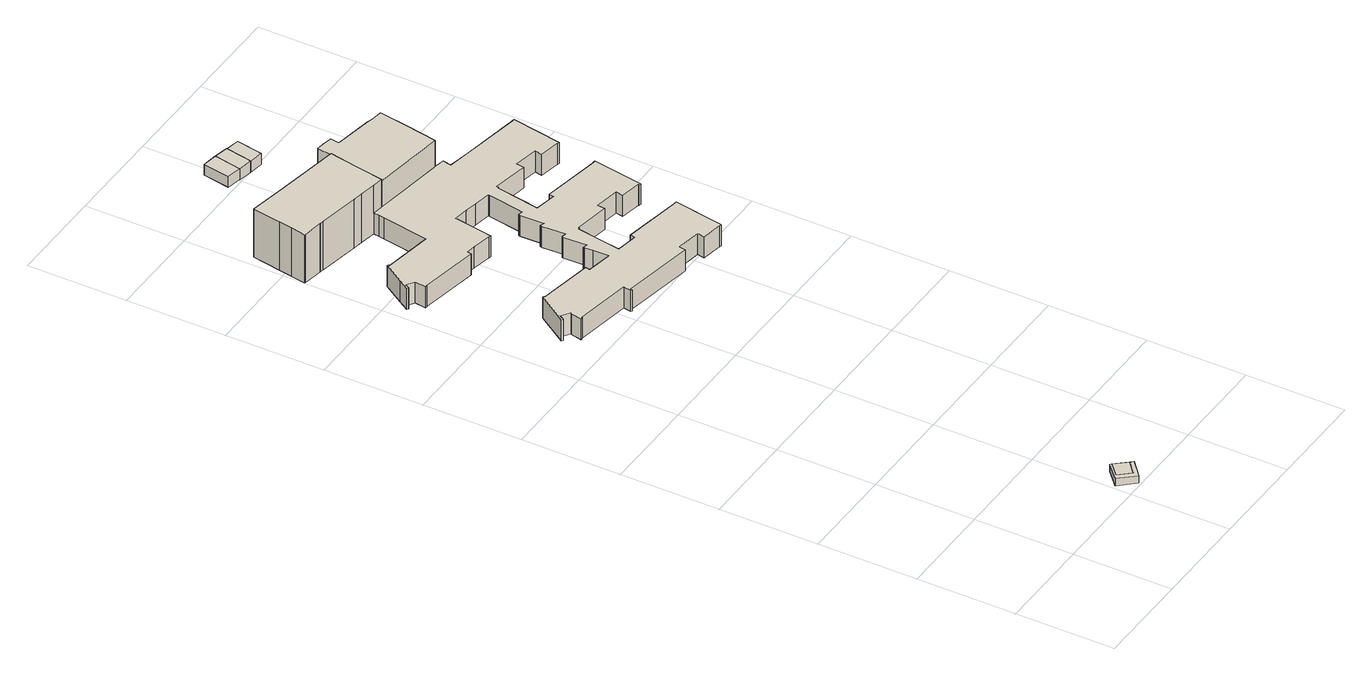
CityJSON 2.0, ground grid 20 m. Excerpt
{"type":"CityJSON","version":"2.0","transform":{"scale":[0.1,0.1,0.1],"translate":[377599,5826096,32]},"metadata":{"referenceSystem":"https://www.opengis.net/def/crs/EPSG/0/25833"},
"CityObjects":{
"building1":{"type":"Building","attributes":{"Gemeindeschluessel":"11000005","BezugspunktDach":"2200","function":"51009_1610","measuredHeight":1.69,"storeysAboveGround":0},"address":[{"country":"Germany","locality":"Berlin"}],"geometry":[{"type":"Solid","lod":"1","boundaries":[[[[0,1,2,3,4,5,6,7]],[[8,9,10,11,12,13,14,15]],[[8,15,7,6]],[[9,8,6,5]],[[10,9,5,4]],[[11,10,4,3]],[[12,11,3,2]],[[13,12,2,1]],[[14,13,1,0]],[[15,14,0,7]]]]}]},
"building2":{"type":"Building","attributes":{"Gemeindeschluessel":"11000005","BezugspunktDach":"2200","function":"31001_1000","measuredHeight":1.65,"storeysAboveGround":1},"address":[{"country":"Germany","locality":"Berlin","thoroughfareNumber":"26 (52)","thoroughfareName":"Schönwalder Allee"}],"geometry":[{"type":"Solid","lod":"1","boundaries":[[[[3,2,5,4]],[[9,12,11,10]],[[9,10,4,5]],[[12,9,5,2]],[[11,12,2,3]],[[10,11,3,4]]]]}]},
"building3":{"type":"Building","attributes":{"Gemeindeschluessel":"11000005","function":"31001_3065"},"address":[{"country":"Germany","locality":"Berlin","thoroughfareNumber":"26 (143)","thoroughfareName":"Schönwalder Allee"}],"children":["building3-1","building3-2","building3-3"]},
"building3-1":{"type":"BuildingPart","attributes":{"BezugspunktDach":"2200","measuredHeight":11.34,"storeysAboveGround":2},"parents":["building3"],"geometry":[{"type":"MultiSurface","lod":"1","boundaries":[[[16,17,18,19,20,21,22,23,24,25,26,27,28,29,30]],[[31,32,33,34,35,36,37,38,39,40,41,42,43,44,45]],[[31,45,30,29]],[[32,31,29,28]],[[33,32,28,27]],[[34,33,27,26]],[[35,34,26,25]],[[46,47,48,47,49,50,25,24]],[[37,51,46,36,24,23]],[[52,53,23,22]],[[39,38,22,21]],[[40,39,21,20]],[[41,40,20,19]],[[42,41,19,18]],[[43,42,18,17]],[[44,43,17,16]],[[45,44,16,30]],[[36,48,47,46]],[[35,50,49,47,48]],[[36,46,51,37]],[[38,37,53,52]]]}]},
"building3-2":{"type":"BuildingPart","attributes":{"BezugspunktDach":"2200","measuredHeight":11.35,"storeysAboveGround":2},"parents":["building3"],"geometry":[{"type":"MultiSurface","lod":"1","boundaries":[[[54,55,56,57,58,59,60,61,62,63,64,49,47,51]],[[48,35,65,66,67,68,69,70,71,72,73,74,75,37]],[[65,35,49,64]],[[66,65,64,63]],[[67,66,63,62]],[[68,67,62,61]],[[69,68,61,60]],[[70,69,60,59]],[[71,70,59,58]],[[72,71,58,57]],[[73,72,57,56]],[[74,73,56,55]],[[75,74,55,54]],[[37,75,37,53,76,54,51]],[[48,36,46,47]],[[37,51,46,36]],[[35,48,47,49]],[[76,53,37,75]]]}]},
"building3-3":{"type":"BuildingPart","attributes":{"BezugspunktDach":"2200","measuredHeight":4.57,"storeysAboveGround":2},"parents":["building3"],"geometry":[{"type":"MultiSurface","lod":"1","boundaries":[[[77,78,79,80,81,82,83,84,85,86,87,88,89,90,91,92,93,94,95,96,97,98,99,100,101,102,103,104,105,106,107,108,109,110,111,112,113,114,115,116,117,118,119,120,121,122,123,124,125,126,127,128,129,130,131,132,133,134,135,136,137,138,139,140,141,142,143,144,145,146,147,148,149,150,151,152,153,154,155,156,157,158,159,160,161,162,163,164,165,166,167,168,169,170,171,172,173,174,175,176,177,178,179,76,52,180,181,182,183,184,185,186,187]],[[188,189,190,191,192,193,194,38,75,195,196,197,198,199,200,201,202,203,204,205,206,207,208,209,210,211,212,213,214,215,216,217,218,219,220,221,222,223,224,225,226,227,228,229,230,231,232,233,234,235,236,237,238,239,240,241,242,243,244,245,246,247,248,249,250,251,252,253,254,255,256,257,258,259,260,261,262,263,264,265,266,267,268,269,270,271,272,273,274,275,276,277,278,279,280,281,282,283,284,285,286,287,288,289,290,291,292,293,294,295,296,297,298]],[[188,298,187,186]],[[189,188,186,185]],[[190,189,185,184]],[[191,190,184,183]],[[192,191,183,182]],[[193,192,182,181]],[[194,193,181,180]],[[38,194,180,52]],[[195,75,76,179]],[[196,195,179,178]],[[197,196,178,177]],[[198,197,177,176]],[[199,198,176,175]],[[200,199,175,174]],[[201,200,174,173]],[[202,201,173,172]],[[203,202,172,171]],[[204,203,171,170]],[[205,204,170,169]],[[206,205,169,168]],[[207,206,168,167]],[[208,207,167,166]],[[209,208,166,165]],[[210,209,165,164]],[[211,210,164,163]],[[212,211,163,162]],[[213,212,162,161]],[[214,213,161,160]],[[215,214,160,159]],[[216,215,159,158]],[[217,216,158,157]],[[218,217,157,156]],[[219,218,156,155]],[[220,219,155,154]],[[221,220,154,153]],[[222,221,153,152]],[[223,222,152,151]],[[224,223,151,150]],[[225,224,150,149]],[[226,225,149,148]],[[227,226,148,147]],[[228,227,147,146]],[[229,228,146,145]],[[230,229,145,144]],[[231,230,144,143]],[[232,231,143,142]],[[233,232,142,141]],[[234,233,141,140]],[[235,234,140,139]],[[236,235,139,138]],[[237,236,138,137]],[[238,237,137,136]],[[239,238,136,135]],[[240,239,135,134]],[[241,240,134,133]],[[242,241,133,132]],[[243,242,132,131]],[[244,243,131,130]],[[245,244,130,129]],[[246,245,129,128]],[[247,246,128,127]],[[248,247,127,126]],[[249,248,126,125]],[[250,249,125,124]],[[251,250,124,123]],[[252,251,123,122]],[[253,252,122,121]],[[254,253,121,120]],[[255,254,120,119]],[[256,255,119,118]],[[257,256,118,117]],[[258,257,117,116]],[[259,258,116,115]],[[260,259,115,114]],[[261,260,114,113]],[[262,261,113,112]],[[263,262,112,111]],[[264,263,111,110]],[[265,264,110,109]],[[266,265,109,108]],[[267,266,108,107]],[[268,267,107,106]],[[269,268,106,105]],[[270,269,105,104]],[[271,270,104,103]],[[272,271,103,102]],[[273,272,102,101]],[[274,273,101,100]],[[275,274,100,99]],[[276,275,99,98]],[[277,276,98,97]],[[278,277,97,96]],[[279,278,96,95]],[[280,279,95,94]],[[281,280,94,93]],[[282,281,93,92]],[[283,282,92,91]],[[284,283,91,90]],[[285,284,90,89]],[[286,285,89,88]],[[287,286,88,87]],[[288,287,87,86]],[[289,288,86,85]],[[290,289,85,84]],[[291,290,84,83]],[[292,291,83,82]],[[293,292,82,81]],[[294,293,81,80]],[[295,294,80,79]],[[296,295,79,78]],[[297,296,78,77]],[[298,297,77,187]],[[38,52,53,37]],[[299,75,37,53,76]]]}]},
"building4":{"type":"Building","attributes":{"Gemeindeschluessel":"11000005","BezugspunktDach":"2200","function":"31001_2463","measuredHeight":2.46,"storeysAboveGround":1},"address":[{"country":"Germany","locality":"Berlin","thoroughfareNumber":"26 (117)","thoroughfareName":"Schönwalder Allee"}],"geometry":[{"type":"Solid","lod":"1","boundaries":[[[[300,301,302,303]],[[304,305,306,307]],[[304,307,303,302]],[[305,304,302,301]],[[306,305,301,300]],[[307,306,300,303]]]]}]},
"building5":{"type":"Building","attributes":{"Gemeindeschluessel":"11000005","BezugspunktDach":"2200","function":"31001_2463","measuredHeight":2.46,"storeysAboveGround":1},"address":[{"country":"Germany","locality":"Berlin","thoroughfareNumber":"26 (118)","thoroughfareName":"Schönwalder Allee"}],"geometry":[{"type":"Solid","lod":"1","boundaries":[[[[308,309,301,300]],[[310,311,312,313]],[[310,313,300,301]],[[311,310,301,309]],[[312,311,309,308]],[[313,312,308,300]]]]}]},
"building6":{"type":"Building","attributes":{"Gemeindeschluessel":"11000005","BezugspunktDach":"2200","function":"31001_2463","measuredHeight":2.41,"storeysAboveGround":1},"address":[{"country":"Germany","locality":"Berlin","thoroughfareNumber":"26 (119)","thoroughfareName":"Schönwalder Allee"}],"geometry":[{"type":"Solid","lod":"1","boundaries":[[[[314,315,316,317]],[[311,318,319,312]],[[311,312,317,316]],[[318,311,316,315]],[[319,318,315,314]],[[312,319,314,317]]]]}]}
},
"vertices":[
[229,0,32],[260,28,32],[255,34,32],[231,13,32],[211,36,32],[235,58,32],[232,61,32],[201,32,32],[232,61,16],[235,58,16],[211,36,16],[231,13,16],[255,34,16],[260,28,16],[229,0,16],[201,32,16],
[4,1556,115],[44,1549,115],[45,1549,115],[51,1548,115],[134,1533,115],[154,1530,115],[186,1524,115],[208,1521,115],[218,1579,115],[228,1635,115],[99,1657,115],[22,1671,115],[12,1613,115],[7,1586,115],[2,1556,115],[7,1586,9],[12,1613,9],[22,1671,9],[99,1657,9],[228,1635,9],[218,1579,9],[208,1521,9],[186,1524,9],[154,1530,9],[134,1533,9],[51,1548,9],[45,1549,9],[44,1549,9],[4,1556,9],[2,1556,9],[218,1579,112],[219,1585,112],[219,1585,9],[228,1635,112],[228,1635,87],[208,1521,112],[186,1524,55],[208,1521,55],
[356,1499,112],[367,1560,112],[377,1619,112],[377,1621,112],[376,1622,112],[355,1625,112],[342,1628,112],[265,1641,112],[268,1659,112],[253,1662,112],[233,1665,112],[233,1665,9],[253,1662,9],[268,1659,9],[265,1641,9],[342,1628,9],[355,1625,9],[376,1622,9],[377,1621,9],[377,1619,9],[367,1560,9],[356,1499,9],[356,1499,55],
[29,1362,55],[34,1371,55],[50,1361,55],[46,1337,55],[50,1337,55],[50,1338,55],[169,1317,55],[171,1325,55],[189,1322,55],[227,1315,55],[227,1314,55],[231,1313,55],[238,1352,55],[244,1389,55],[244,1392,55],[273,1387,55],[298,1383,55],[332,1377,55],[331,1374,55],[319,1301,55],[310,1303,55],[309,1299,55],[310,1251,55],[301,1254,55],[300,1250,55],[302,1203,55],[293,1205,55],[292,1202,55],[294,1155,55],[284,1157,55],[284,1154,55],[285,1137,55],[286,1108,55],[285,1106,55],[234,1115,55],[236,1124,55],[127,1143,55],[127,1144,55],[124,1146,55],[83,1084,55],[86,1082,55],[88,1084,55],[92,1092,55],[109,1080,55],[108,1078,55],[104,1056,55],[108,1056,55],[108,1057,55],[221,1038,55],[218,1022,55],[221,1021,55],[222,1025,55],[368,999,55],[370,1013,55],[420,1005,55],[417,990,55],[458,983,55],[458,982,55],[462,981,55],[463,985,55],[480,1083,55],[476,1084,55],[476,1083,55],[360,1103,55],[356,1104,55],[354,1094,55],[311,1101,55],[318,1142,55],[326,1191,55],[329,1191,55],[329,1193,55],[400,1181,55],[402,1196,55],[451,1188,55],[449,1173,55],[490,1166,55],[490,1164,55],[494,1163,55],[511,1266,55],[507,1267,55],[507,1265,55],[392,1285,55],[387,1286,55],[386,1276,55],[342,1284,55],[348,1319,55],[358,1373,55],[360,1373,55],[360,1376,55],[432,1364,55],[434,1379,55],[483,1370,55],[480,1355,55],[521,1348,55],[521,1347,55],[525,1346,55],[543,1448,55],[539,1449,55],[539,1448,55],[419,1469,55],[373,1477,55],[376,1492,55],[377,1495,55],[184,1512,55],[182,1500,55],[166,1407,55],[68,1423,55],[69,1425,55],[66,1427,55],[39,1385,55],[26,1364,55],[39,1385,9],[66,1427,9],[69,1425,9],[68,1423,9],[166,1407,9],[182,1500,9],[184,1512,9],[377,1495,9],[376,1492,9],[373,1477,9],[419,1469,9],[539,1448,9],[539,1449,9],[543,1448,9],[525,1346,9],[521,1347,9],[521,1348,9],[480,1355,9],[483,1370,9],[434,1379,9],[432,1364,9],[360,1376,9],[360,1373,9],[358,1373,9],[348,1319,9],[342,1284,9],[386,1276,9],[387,1286,9],[392,1285,9],[507,1265,9],[507,1267,9],[511,1266,9],[494,1163,9],[490,1164,9],[490,1166,9],[449,1173,9],[451,1188,9],[402,1196,9],[400,1181,9],[329,1193,9],[329,1191,9],[326,1191,9],[318,1142,9],[311,1101,9],[354,1094,9],[356,1104,9],[360,1103,9],[476,1083,9],[476,1084,9],[480,1083,9],[463,985,9],[462,981,9],[458,982,9],[458,983,9],[417,990,9],[420,1005,9],[370,1013,9],[368,999,9],[222,1025,9],[221,1021,9],[218,1022,9],[221,1038,9],[108,1057,9],[108,1056,9],[104,1056,9],[108,1078,9],[109,1080,9],[92,1092,9],[88,1084,9],[86,1082,9],[83,1084,9],[124,1146,9],[127,1144,9],[127,1143,9],[236,1124,9],[234,1115,9],[285,1106,9],[286,1108,9],[285,1137,9],[284,1154,9],[284,1157,9],[294,1155,9],[292,1202,9],[293,1205,9],[302,1203,9],[300,1250,9],[301,1254,9],[310,1251,9],[309,1299,9],[310,1303,9],[319,1301,9],[331,1374,9],[332,1377,9],[298,1383,9],[273,1387,9],[244,1392,9],[244,1389,9],[238,1352,9],[231,1313,9],[227,1314,9],[227,1315,9],[189,1322,9],[171,1325,9],[169,1317,9],[50,1338,9],[50,1337,9],[46,1337,9],[50,1361,9],[34,1371,9],[29,1362,9],[26,1364,9],[356,1499,43],
[201,1804,35],[211,1859,35],[181,1864,35],[172,1810,35],[181,1864,11],[211,1859,11],[201,1804,11],[172,1810,11],
[230,1799,35],[240,1853,35],[211,1859,10],[240,1853,10],[230,1799,10],[201,1804,10],
[259,1794,34],[269,1848,34],[240,1853,34],[230,1799,34],[269,1848,10],[259,1794,10]
]}
